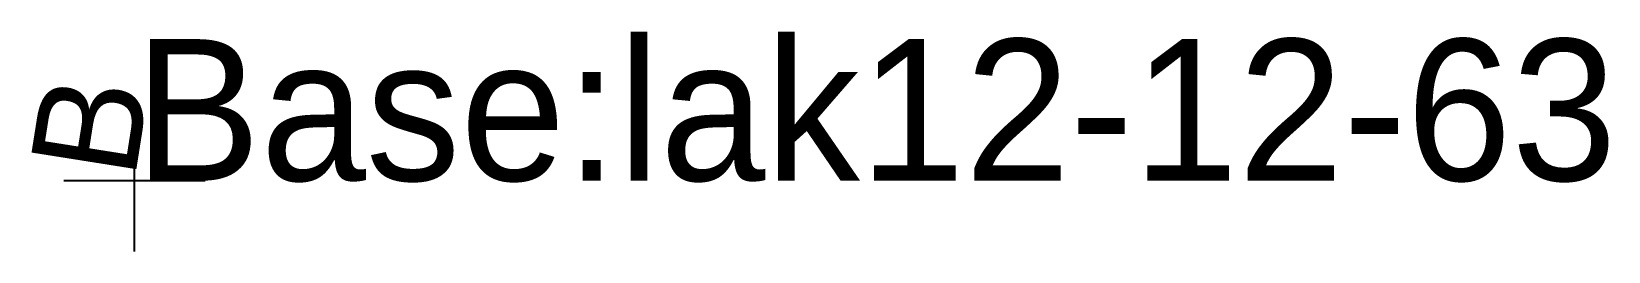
# Model space of a CAD drawing. Header units: inches. Extents: x 506004 to 508380, y 1859677 to 1861586.
# Drawn here: x 508358.15 to 508380.45, y 1859676.94 to 1859680.05 of the extents above; entities that cross this region are included whole.
import ezdxf

# ---------------------------------------------------------------- set-up
doc = ezdxf.new("R2010")
doc.units = ezdxf.units.IN
doc.header["$MEASUREMENT"] = 0
doc.header["$PDMODE"] = 2
for name, color, linetype in [('XS_Code', 7, 'Continuous'), ('XS_Name', 7, 'Continuous'), ('XS_Point', 7, 'Continuous')]:
    doc.layers.add(name, color=color, linetype=linetype)
doc.styles.add('Thai', font='THSarabun.ttf')

msp = doc.modelspace()

# ---------------------------------------------------------------- linework, layer by layer
at = {"layer": 'XS_Point'}
for p in [(508359.603, 1859677.939, 146.699), (508359.604, 1859677.939, 146.443)]:
    msp.add_point(p, dxfattribs=at)

# ---------------------------------------------------------------- texts
at = {"layer": 'XS_Code', "style": 'Thai'}
for p in [(508359.603, 1859677.939, 146.699), (508359.604, 1859677.939, 146.443)]:
    msp.add_text('B', height=1.5, rotation=81, dxfattribs=at).set_placement(p)
at = {"layer": 'XS_Name', "style": 'Thai'}
for p in [(508359.603, 1859677.939, 146.699), (508359.604, 1859677.939, 146.443)]:
    msp.add_text('Base:lak12-12-63', height=2, dxfattribs=at).set_placement(p)

doc.saveas('drawing.dxf')
